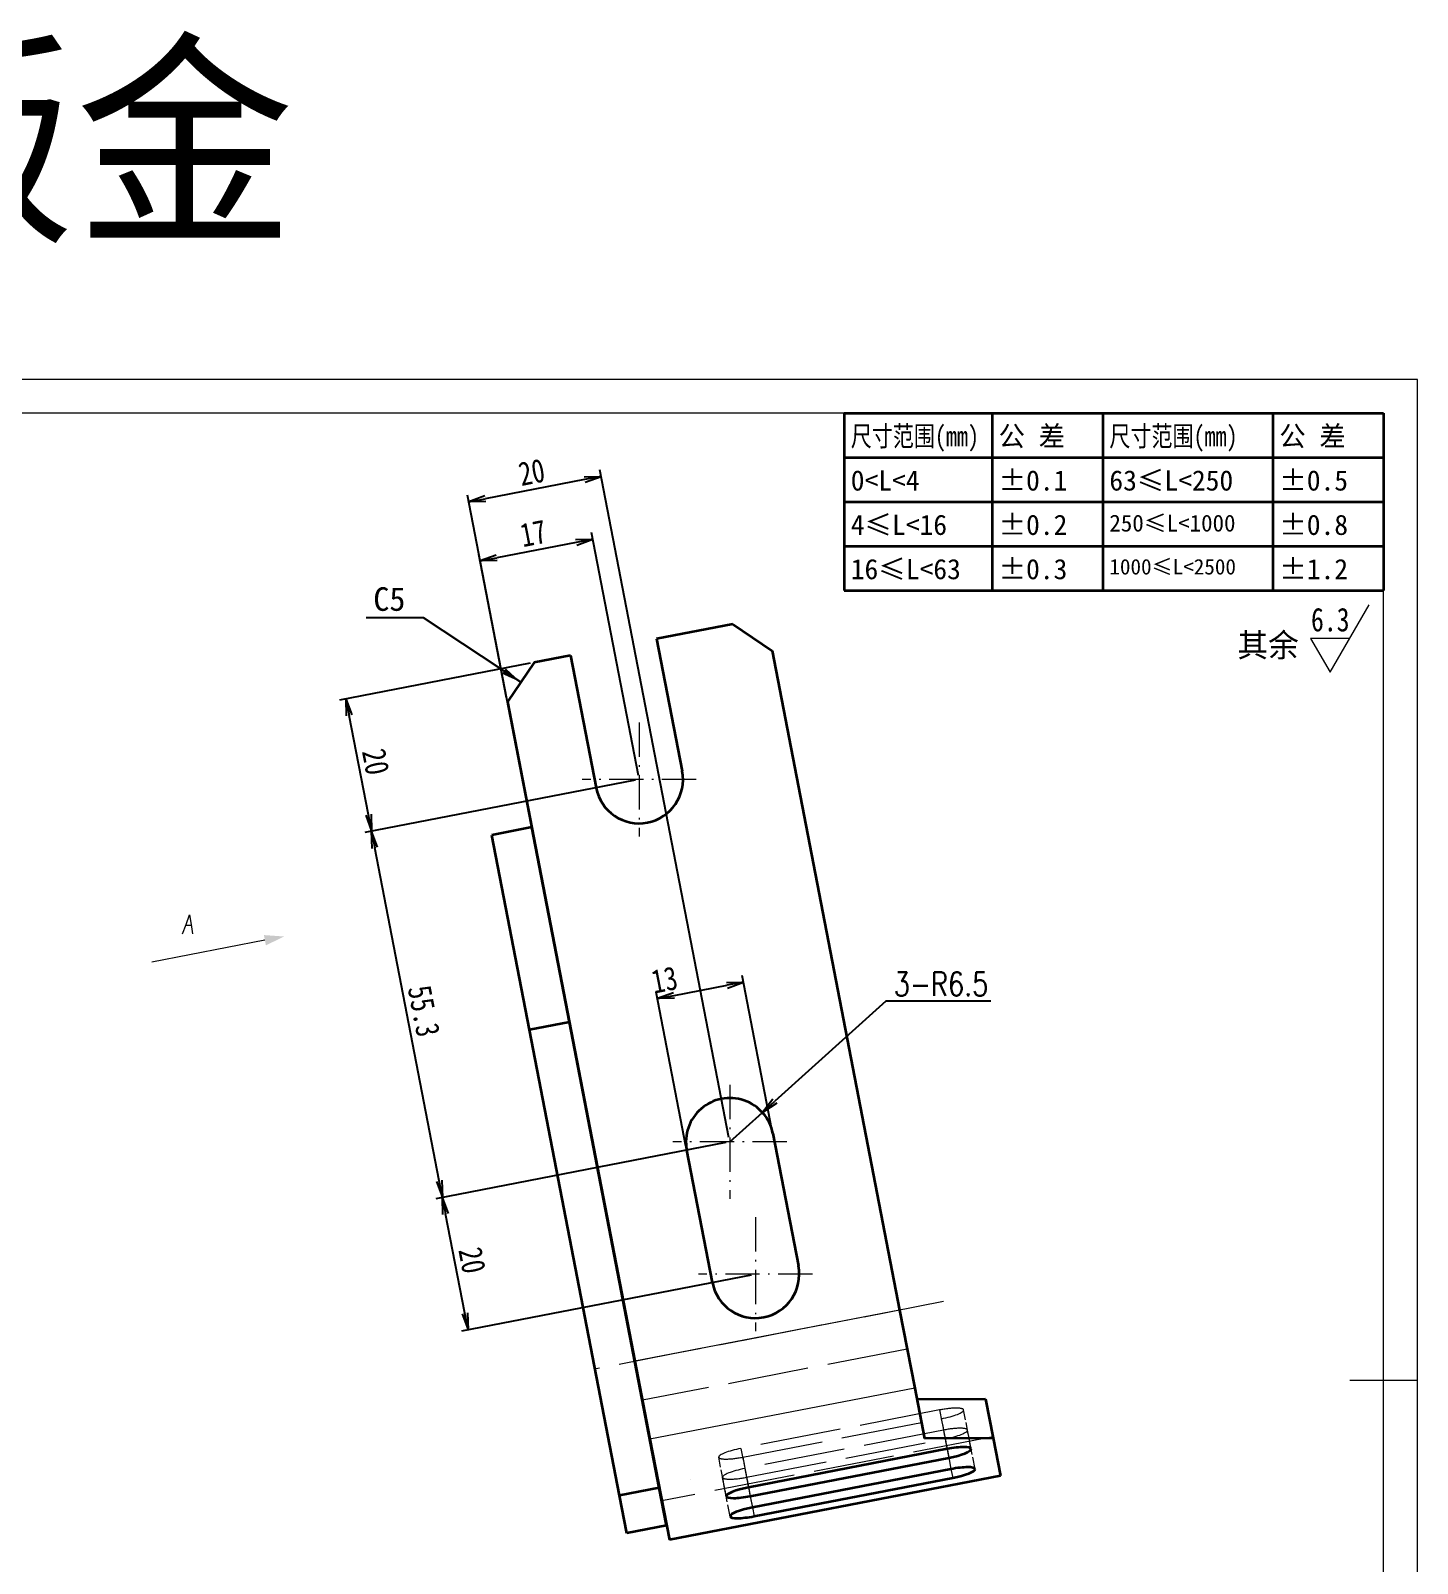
# Model space of a CAD drawing. Header units: millimetres. Extents: x -15766 to 80009, y -9701 to 15159.
# Drawn here: x 2374.6 to 2580.3, y 13375.1 to 13602.5 of the extents above; entities that cross this region are included whole.
import ezdxf
from ezdxf.enums import TextEntityAlignment as Align

# ---------------------------------------------------------------- set-up
doc = ezdxf.new("R2010")
doc.units = ezdxf.units.MM
for name, pattern in [('CENTER-HOKUTO_1', [16, 13, -1, 1, -1]), ('DASHDOT', [18.5, 12, -3, 0.5, -3]), ('DASHED', [15, 12, -3]), ('HIDDEN-HOKUTO_1', [2, 1, -1])]:
    doc.linetypes.add(name, pattern=pattern)
doc.layers.get('DEFPOINTS').update_dxf_attribs({"lineweight": 18})
for name, color, linetype, lineweight in [('AM_7', 2, 'CENTER-HOKUTO_1', 18), ('AM_HID', 1, 'HIDDEN-HOKUTO_1', 18), ('AM_VIS', 7, 'Continuous', 18), ('CDRAFT0', 7, 'Continuous', 18), ('DIM', 253, 'Continuous', 20), ('title_frame', 7, 'Continuous', 18), ('word_dim', 9, 'Continuous', 18), ('尺寸线层', 3, 'Continuous', 18), ('粗实线层', 7, 'Continuous', 35), ('粗实线层_1', 7, 'Continuous', 15)]:
    doc.layers.add(name, color=color, linetype=linetype, lineweight=lineweight)
doc.styles.add('DIM', font='', dxfattribs={"width": 0.8})
doc.styles.get('DIM').set_extended_font_data('NSimSun')
doc.dimstyles.new('1-1', dxfattribs={"dimtxt": 3.5, "dimasz": 3, "dimexe": 1, "dimexo": 0, "dimgap": 1, "dimtad": 1, "dimdsep": 46, "dimtxsty": 'DIM', "dimblk": '_CAXARROW', "dimcen": 0, "dimdle": 6, "dimclrd": 256, "dimclre": 256, "dimclrt": 3, "dimazin": 2, "dimtfac": 0.707107, "dimtmove": 0, "dimatfit": 3, "dimfxl": 0, "dimfrac": 2, "dimtolj": 1, "dimarcsym": 0})
doc.dimstyles.new('1-1$0', dxfattribs={"dimtxt": 3.5, "dimasz": 2.5, "dimexe": 1, "dimexo": 0.625, "dimgap": 0.8, "dimtad": 1, "dimdsep": 46, "dimtxsty": 'DIM', "dimblk": 'OPEN', "dimcen": 0, "dimdle": 5, "dimclrd": 256, "dimclre": 256, "dimclrt": 3, "dimazin": 3, "dimtfac": 0.5, "dimtmove": 0, "dimatfit": 3, "dimldrblk": 'OPEN', "dimfxl": 0, "dimtolj": 1, "dimarcsym": 0})
doc.dimstyles.new('1-1$4', dxfattribs={"dimtxt": 3.5, "dimasz": 2.5, "dimexe": 1, "dimexo": 0.625, "dimgap": 0.8, "dimtad": 1, "dimtih": 1, "dimtoh": 1, "dimzin": 12, "dimdsep": 46, "dimtxsty": 'DIM', "dimblk": 'OPEN', "dimcen": 0, "dimdle": 5, "dimclrd": 256, "dimclre": 256, "dimclrt": 3, "dimazin": 3, "dimtfac": 0.5, "dimtmove": 0, "dimatfit": 3, "dimldrblk": 'OPEN', "dimfxl": 0, "dimtolj": 1, "dimarcsym": 0})

# ---------------------------------------------------------------- blocks, each defined once
blk = doc.blocks.new('_OPEN')
at = {"color": 0, "linetype": 'ByBlock', "lineweight": -2}
for p, q in [((-1, 0.166667), (0, 0)), ((-1, -0.166667), (0, 0)), ((0, 0), (-1, 0))]:
    blk.add_line(p, q, dxfattribs=at)
blk = doc.blocks.new('*D783')
at = {"layer": 'DEFPOINTS', "color": 0, "transparency": 16777216}
for p in [(2449.33, 13508.74), (2421.43, 13503.35), (2464.91, 13491.38)]:
    blk.add_point(p, dxfattribs=at)
at = {"layer": 'word_dim', "linetype": 'Continuous', "lineweight": -2, "transparency": 16777216}
for p, q in [((2448.72, 13508.63), (2420.45, 13503.16)), ((2424.75, 13486.17), (2421.9, 13500.9)), ((2464.3, 13491.27), (2424.24, 13483.52))]:
    blk.add_line(p, q, dxfattribs=at)
at = {"layer": 'word_dim', "lineweight": -2, "transparency": 16777216, "xscale": 2.5, "yscale": 2.5, "zscale": 2.5}
for p, rotation in [((2421.43, 13503.35), 100.9416913643279), ((2425.23, 13483.71), 280.9416913643278)]:
    blk.add_blockref('_OPEN', p, dxfattribs=dict(at, rotation=rotation))
at = {"layer": 'word_dim', "color": 3, "transparency": 16777216, "insert": (2425.83, 13494.02), "char_height": 3.5, "attachment_point": 5, "rotation": 280.9417, "style": 'DIM'}
blk.add_mtext('\\A1;20', dxfattribs=at)
blk = doc.blocks.new('*D784')
at = {"layer": 'DEFPOINTS', "color": 0, "transparency": 16777216}
for p in [(2441.33, 13523.8), (2445.37, 13502.89), (2464.91, 13491.38)]:
    blk.add_point(p, dxfattribs=at)
at = {"layer": 'word_dim', "linetype": 'Continuous', "lineweight": -2, "transparency": 16777216}
for p, q in [((2464.79, 13492), (2457.83, 13528.01)), ((2455.56, 13526.55), (2443.78, 13524.28)), ((2445.25, 13503.5), (2441.14, 13524.78))]:
    blk.add_line(p, q, dxfattribs=at)
at = {"layer": 'word_dim', "lineweight": -2, "transparency": 16777216, "xscale": 2.5, "yscale": 2.5, "zscale": 2.5}
for p, rotation in [((2458.02, 13527.03), 10.94169136428827), ((2441.33, 13523.8), 190.9416913642882)]:
    blk.add_blockref('_OPEN', p, dxfattribs=dict(at, rotation=rotation))
at = {"layer": 'word_dim', "color": 3, "transparency": 16777216, "insert": (2449.19, 13527.92), "char_height": 3.5, "attachment_point": 5, "rotation": 10.9417, "style": 'DIM'}
blk.add_mtext('\\A1;17', dxfattribs=at)
blk = doc.blocks.new('*D785')
at = {"layer": 'DEFPOINTS', "color": 0, "transparency": 16777216}
for p in [(2464.91, 13491.38), (2425.23, 13483.71), (2478.35, 13437.65)]:
    blk.add_point(p, dxfattribs=at)
at = {"layer": 'word_dim', "linetype": 'Continuous', "lineweight": -2, "transparency": 16777216}
for p, q in [((2464.3, 13491.27), (2424.24, 13483.52)), ((2435.25, 13431.87), (2425.7, 13481.26)), ((2477.74, 13437.53), (2434.74, 13429.22))]:
    blk.add_line(p, q, dxfattribs=at)
at = {"layer": 'word_dim', "lineweight": -2, "transparency": 16777216, "xscale": 2.5, "yscale": 2.5, "zscale": 2.5}
for p, rotation in [((2425.23, 13483.71), 100.9416913643279), ((2435.72, 13429.41), 280.9416913643278)]:
    blk.add_blockref('_OPEN', p, dxfattribs=dict(at, rotation=rotation))
at = {"layer": 'word_dim', "color": 3, "transparency": 16777216, "insert": (2432.98, 13457.05), "char_height": 3.5, "attachment_point": 5, "rotation": 280.9417, "style": 'DIM'}
blk.add_mtext('\\A1;55.3', dxfattribs=at)
blk = doc.blocks.new('*D786')
at = {"layer": 'DEFPOINTS', "color": 0, "transparency": 16777216}
for p in [(2478.35, 13437.65), (2435.72, 13429.41), (2482.15, 13418.02)]:
    blk.add_point(p, dxfattribs=at)
at = {"layer": 'word_dim', "linetype": 'Continuous', "lineweight": -2, "transparency": 16777216}
for p, q in [((2477.74, 13437.53), (2434.74, 13429.22)), ((2439.05, 13412.23), (2436.2, 13426.96)), ((2481.53, 13417.9), (2438.54, 13409.59))]:
    blk.add_line(p, q, dxfattribs=at)
at = {"layer": 'word_dim', "lineweight": -2, "transparency": 16777216, "xscale": 2.5, "yscale": 2.5, "zscale": 2.5}
for p, rotation in [((2435.72, 13429.41), 100.9416913643279), ((2439.52, 13409.77), 280.9416913643278)]:
    blk.add_blockref('_OPEN', p, dxfattribs=dict(at, rotation=rotation))
at = {"layer": 'word_dim', "color": 3, "transparency": 16777216, "insert": (2440.13, 13420.08), "char_height": 3.5, "attachment_point": 5, "rotation": 280.9417, "style": 'DIM'}
blk.add_mtext('\\A1;20', dxfattribs=at)
blk = doc.blocks.new('*D787')
at = {"layer": 'DEFPOINTS', "color": 0, "transparency": 16777216}
for p in [(2483.18, 13442), (2478.35, 13437.65)]:
    blk.add_point(p, dxfattribs=at)
at = {"layer": 'word_dim', "linetype": 'Continuous', "lineweight": -2, "transparency": 16777216}
for p, q in [((2501.49, 13458.51), (2485.04, 13443.68)), ((2517.09, 13458.51), (2501.49, 13458.51)), ((2478.35, 13437.65), (2483.18, 13442))]:
    blk.add_line(p, q, dxfattribs=at)
at = {"layer": 'word_dim', "lineweight": -2, "transparency": 16777216, "xscale": 2.5, "yscale": 2.5, "zscale": 2.5, "rotation": 222.0386529367558}
blk.add_blockref('_OPEN', (2483.18, 13442), dxfattribs=at)
at = {"layer": 'word_dim', "color": 3, "transparency": 16777216, "insert": (2509.69, 13461.06), "char_height": 3.5, "attachment_point": 5, "style": 'DIM'}
blk.add_mtext('\\A1;{\\Fromans,bigfont|c134;3-R6.5}', dxfattribs=at)
blk = doc.blocks.new('_CAXARROW')
blk.add_hatch(color=0).paths.add_polyline_path([(0, 0), (-1, 0.125), (-1, -0.125)], flags=0)
blk = doc.blocks.new('*X610')
at = {"layer": 'CDRAFT0'}
for p, q in [((420, 297), (0, 297)), ((420, 0), (420, 297))]:
    blk.add_line(p, q, dxfattribs=at)
at = {"layer": '粗实线层_1'}
for p, q in [((415, 292), (25, 292)), ((415, 5), (415, 292)), ((420, 148.5), (410, 148.5))]:
    blk.add_line(p, q, dxfattribs=at)
blk = doc.blocks.new('自由公差_1')
at = {"layer": '粗实线层'}
for p, q in [((-80, 0), (0, 0)), ((-80, 0), (-80, -26.3)), ((-58.08, 0), (-58.08, -26.3)), ((-41.64, 0), (-41.64, -26.3)), ((-16.44, 0), (-16.44, -26.3)), ((0, 0), (0, -26.3)), ((-80, -6.58), (0, -6.58)), ((-80, -13.15), (0, -13.15)), ((-80, -19.73), (0, -19.73)), ((-80, -26.3), (0, -26.3))]:
    blk.add_line(p, q, dxfattribs=at)
at = {"layer": '尺寸线层', "linetype": 'Continuous', "attachment_point": 1, "line_spacing_factor": 0.9}
for s, insert, char_height, width in [('{\\W0.8;尺寸范围(mm)}', (-79.04, -1.92), 3, 22.6032), ('公 差', (-57.12, -1.92), 3, 22.6032), ('{\\W0.8;尺寸范围(mm)}', (-40.68, -1.92), 3, 22.6032), ('公 差', (-15.48, -1.92), 3, 22.6032), ('0<L<4', (-79.04, -8.49), 3, 22.6032), ('%%P0.1', (-57.12, -8.49), 3, 12.7119), ('63≤L<250', (-40.68, -8.49), 3, 22.6032), ('%%P0.5', (-15.48, -8.49), 3, 12.5771), ('4≤L<16', (-79.04, -15.07), 3, 22.6032), ('%%P0.2', (-57.12, -15.07), 3, 12.4769), ('250≤L<1000', (-40.68, -15.07), 2.5, 22.6032), ('%%P0.8', (-15.48, -15.07), 3, 13.0759), ('16≤L<63', (-79.04, -21.64), 3, 22.6032), ('%%P0.3', (-57.12, -21.64), 3, 12.7119), ('1000≤L<2500', (-40.68, -21.64), 2.3, 22.6032), ('%%P1.2', (-15.48, -21.64), 3, 12.8764)]:
    blk.add_mtext(s, dxfattribs=dict(at, insert=insert, char_height=char_height, width=width))
blk = doc.blocks.new('*D795')
at = {"layer": 'DEFPOINTS', "color": 0, "transparency": 16777216}
for p in [(2439.63, 13532.56), (2478.35, 13437.65), (2458.71, 13433.86)]:
    blk.add_point(p, dxfattribs=at)
at = {"layer": 'word_dim', "linetype": 'Continuous', "lineweight": -2, "transparency": 16777216}
for p, q in [((2478.23, 13438.27), (2459.08, 13537.33)), ((2456.82, 13535.88), (2442.09, 13533.03)), ((2458.6, 13434.47), (2439.44, 13533.54))]:
    blk.add_line(p, q, dxfattribs=at)
at = {"layer": 'word_dim', "lineweight": -2, "transparency": 16777216, "xscale": 2.5, "yscale": 2.5, "zscale": 2.5}
for p, rotation in [((2459.27, 13536.35), 10.94169136451289), ((2439.63, 13532.56), 190.941691364513)]:
    blk.add_blockref('_OPEN', p, dxfattribs=dict(at, rotation=rotation))
at = {"layer": 'word_dim', "color": 3, "transparency": 16777216, "insert": (2448.97, 13536.96), "char_height": 3.5, "attachment_point": 5, "rotation": 10.9417, "style": 'DIM'}
blk.add_mtext('\\A1;20', dxfattribs=at)
blk = doc.blocks.new('*D1201')
at = {"layer": 'DEFPOINTS', "color": 0, "transparency": 16777216}
for p in [(2480.39, 13461.35), (2484.73, 13438.89), (2471.97, 13436.42)]:
    blk.add_point(p, dxfattribs=at)
at = {"layer": 'word_dim', "linetype": 'Continuous', "lineweight": -2, "transparency": 16777216}
for p, q in [((2484.61, 13439.5), (2480.2, 13462.34)), ((2471.85, 13437.03), (2467.44, 13459.87)), ((2470.08, 13459.36), (2477.94, 13460.88))]:
    blk.add_line(p, q, dxfattribs=at)
at = {"layer": 'word_dim', "lineweight": -2, "transparency": 16777216, "xscale": 2.5, "yscale": 2.5, "zscale": 2.5}
for p, rotation in [((2480.39, 13461.35), 10.9400596589476), ((2467.63, 13458.89), 190.9400596589477)]:
    blk.add_blockref('_OPEN', p, dxfattribs=dict(at, rotation=rotation))
at = {"layer": 'word_dim', "color": 3, "transparency": 16777216, "insert": (2468.65, 13461.68), "char_height": 3.5, "attachment_point": 5, "rotation": 10.9401, "style": 'DIM'}
blk.add_mtext('\\A1;13', dxfattribs=at)

msp = doc.modelspace()

# ---------------------------------------------------------------- linework, layer by layer
at = {"layer": 'AM_7', "linetype": 'DASHDOT', "lineweight": 13, "ltscale": 0.422501}
for p, q in [((2464.90886, 13499.83493), (2464.90886, 13482.9349)), ((2478.35125, 13446.10226), (2478.35125, 13429.20224)), ((2482.14714, 13426.46579), (2482.14714, 13409.56576))]:
    msp.add_line(p, q, dxfattribs=at)
at = {"layer": 'AM_7', "linetype": 'DASHDOT', "lineweight": 13, "ltscale": 0.42251}
for p, q in [((2473.35906, 13491.38498), (2456.45867, 13491.38498)), ((2486.80144, 13437.65219), (2469.90105, 13437.65219))]:
    msp.add_line(p, q, dxfattribs=at)
at = {"layer": 'AM_7', "linetype": 'DASHDOT', "lineweight": 13, "ltscale": 0.422498}
msp.add_line((2490.59685, 13418.01571), (2473.69695, 13418.01571), dxfattribs=at)
at = {"layer": 'AM_7', "linetype": 'DASHDOT', "lineweight": 13}
msp.add_line((2510.06023, 13413.94992), (2457.75945, 13403.83993), dxfattribs=at)
at = {"layer": 'AM_HID', "linetype": 'DASHED', "lineweight": 13}
for p, q in [((2503.54656, 13412.69076), (2464.27361, 13405.09909)), ((2504.66472, 13406.90695), (2465.39177, 13399.31527)), ((2509.46502, 13397.87973), (2480.01043, 13392.186)), ((2480.26238, 13390.88156), (2509.71746, 13396.57528)), ((2517.36443, 13393.89743), (2468.27312, 13384.40792)), ((2510.04168, 13394.89816), (2480.5866, 13389.20443)), ((2480.83904, 13387.90011), (2510.29363, 13393.59384))]:
    msp.add_line(p, q, dxfattribs=at)
at = {"layer": 'AM_HID', "linetype": 'DASHED', "lineweight": 13, "ltscale": 0.147276}
for p, q in [((2509.46502, 13397.87973), (2510.58318, 13392.09579)), ((2514.14568, 13392.10788), (2513.02752, 13397.89181)), ((2480.01043, 13392.186), (2481.12859, 13386.40207))]:
    msp.add_line(p, q, dxfattribs=at)
at = {"layer": 'AM_HID', "linetype": 'DASHED', "lineweight": 13, "ltscale": 0.11406}
for p, q in [((2509.71746, 13396.57528), (2510.58318, 13392.09579)), ((2480.83904, 13387.90011), (2481.70476, 13383.42062))]:
    msp.add_line(p, q, dxfattribs=at)
at = {"layer": 'AM_HID', "linetype": 'DASHED', "lineweight": 13, "ltscale": 0.14727}
for p, q in [((2510.04168, 13394.89816), (2511.15935, 13389.11435)), ((2514.72185, 13389.12643), (2513.60418, 13394.91024))]:
    msp.add_line(p, q, dxfattribs=at)
at = {"layer": 'AM_HID', "linetype": 'DASHED', "lineweight": 13, "ltscale": 0.114062}
for p, q in [((2510.29363, 13393.59384), (2511.15984, 13389.11435)), ((2480.26238, 13390.88156), (2481.12859, 13386.40207))]:
    msp.add_line(p, q, dxfattribs=at)
at = {"layer": 'AM_HID', "linetype": 'DASHED', "lineweight": 13, "ltscale": 0.147273}
for p, q in [((2477.81804, 13385.08566), (2476.69988, 13390.86947)), ((2480.5866, 13389.20443), (2481.70476, 13383.42062)), ((2478.39422, 13382.10409), (2477.27654, 13387.88803))]:
    msp.add_line(p, q, dxfattribs=at)
at = {"layer": 'AM_HID', "linetype": 'DASHED', "lineweight": 13}
for centre, start_param, end_param in [((2509.59148, 13397.2275), 0.000000034, 1.570796361), ((2509.59148, 13397.2275), 4.712389015, 6.283185307), ((2510.16765, 13394.24606), 0.000000034, 1.570796361), ((2510.16765, 13394.24606), 4.712389015, 6.283185307), ((2480.1364, 13391.53378), 1.570796361, 3.141592654), ((2480.1364, 13391.53378), 3.141592654, 4.712389015), ((2480.71257, 13388.55233), 1.570796361, 3.141592654), ((2480.71257, 13388.55233), 3.141592654, 4.712389015)]:
    msp.add_ellipse(centre, major_axis=(3.43652, 0.66431), ratio=0.189791, start_param=start_param, end_param=end_param, dxfattribs=at)
at = {"layer": 'AM_VIS', "lineweight": 35}
for p, q in [((2478.78582, 13514.43759), (2467.4948, 13512.25509)), ((2478.78582, 13514.43759), (2484.64422, 13510.4775)), ((2467.4948, 13512.25509), (2471.2907, 13492.61862)), ((2454.73113, 13509.78781), (2449.33123, 13508.74386)), ((2454.73113, 13509.78781), (2458.52703, 13490.15133)), ((2484.64422, 13510.4775), (2503.54656, 13412.69076)), ((2449.33123, 13508.74386), (2445.37078, 13502.88583)), ((2445.37078, 13502.88583), (2464.27361, 13405.09909)), ((2448.96453, 13484.29599), (2443.07341, 13483.15731)), ((2454.55486, 13455.37667), (2448.96453, 13484.29599)), ((2448.66375, 13454.23788), (2443.07341, 13483.15731)), ((2454.55486, 13455.37667), (2448.66375, 13454.23788)), ((2467.89617, 13386.35739), (2454.55486, 13455.37667)), ((2462.00554, 13385.21859), (2448.66375, 13454.23788)), ((2484.73308, 13438.88583), (2488.52898, 13419.24936)), ((2475.76531, 13416.78207), (2471.96941, 13436.41854)), ((2503.54656, 13412.69076), (2505.78289, 13401.12301)), ((2464.27361, 13405.09909), (2466.50945, 13393.53134)), ((2505.78289, 13401.12301), (2507.22332, 13393.6694)), ((2516.28386, 13399.48776), (2506.10515, 13399.45321)), ((2516.28386, 13399.48776), (2517.40203, 13393.70382)), ((2466.50945, 13393.53134), (2469.39129, 13378.62399)), ((2517.40203, 13393.70382), (2507.22332, 13393.6694)), ((2517.40203, 13393.70382), (2518.48259, 13388.11361)), ((2510.58318, 13392.09579), (2481.12859, 13386.40207)), ((2481.38054, 13385.09762), (2510.83562, 13390.79147)), ((2511.15935, 13389.11435), (2481.70476, 13383.42062)), ((2518.48259, 13388.11361), (2469.39129, 13378.62399)), ((2481.95672, 13382.11618), (2511.41179, 13387.8099)), ((2467.89617, 13386.35739), (2462.00554, 13385.21859)), ((2463.08611, 13379.62838), (2462.00554, 13385.21859)), ((2468.97722, 13380.76706), (2467.89617, 13386.35739)), ((2468.97722, 13380.76706), (2463.08611, 13379.62838))]:
    msp.add_line(p, q, dxfattribs=at)
at = {"layer": 'AM_VIS', "lineweight": 13}
for p, q in [((2409.39696, 13467.55362), (2392.60546, 13464.30777)), ((2503.54656, 13412.69076), (2464.27361, 13405.09909)), ((2505.78289, 13401.12301), (2466.50945, 13393.53134)), ((2510.58318, 13392.09579), (2510.83562, 13390.79147)), ((2511.15984, 13389.11435), (2511.41179, 13387.8099)), ((2472.56658, 13387.56979), (2472.56707, 13387.56881)), ((2481.12859, 13386.40207), (2481.38054, 13385.09762)), ((2481.70476, 13383.42062), (2481.95672, 13382.11618))]:
    msp.add_line(p, q, dxfattribs=at)
for points in [[(2397.1831, 13468.50034), (2397.708, 13469.90036), (2398.2329, 13471.30039), (2398.44286, 13469.90036), (2398.65331, 13468.50034)], [(2397.67333, 13469.79538), (2398.44286, 13469.79538)]]:
    msp.add_lwpolyline(points, dxfattribs=at)
at = {"layer": 'AM_VIS', "lineweight": 35}
for centre, start, end in [((2464.90886, 13491.38498), 190.940606, 10.9406), ((2478.35125, 13437.65219), 10.9406, 190.940606), ((2482.14714, 13418.01571), 190.940606, 10.9406)]:
    msp.add_arc(centre, 6.5, start, end, dxfattribs=at)
for centre, start_param, end_param in [((2510.70916, 13391.44357), 0.000000034, 1.570796361), ((2510.70916, 13391.44357), 4.712389015, 6.283185307), ((2511.28582, 13388.46212), 0.000000034, 1.570796361), ((2511.28582, 13388.46212), 4.712389015, 6.283185307), ((2481.25457, 13385.74984), 1.570796361, 3.141592654), ((2481.25457, 13385.74984), 3.141592654, 4.712389015), ((2481.83074, 13382.7684), 1.570796361, 3.141592654), ((2481.83074, 13382.7684), 3.141592654, 4.712389015)]:
    msp.add_ellipse(centre, major_axis=(3.43652, 0.66431), ratio=0.189791, start_param=start_param, end_param=end_param, dxfattribs=at)
at = {"layer": 'AM_VIS', "lineweight": 13}
msp.add_solid([(2409.54442, 13466.79129), (2412.24218, 13468.10361), (2409.2495, 13468.31595)], dxfattribs=at)
at = {"layer": 'DIM'}
for p, q in [((2567.38841, 13507.30629), (2573.16191, 13517.30629)), ((2570.27516, 13512.30629), (2564.50166, 13512.30629)), ((2564.50166, 13512.30629), (2567.38841, 13507.30629))]:
    msp.add_line(p, q, dxfattribs=at)

# ---------------------------------------------------------------- block references
at = {"layer": 'title_frame'}
for name, p in [('*X610', (2160.33329, 13253.73384)), ('自由公差_1', (2575.33329, 13545.73384))]:
    msp.add_blockref(name, p, dxfattribs=at)

# ---------------------------------------------------------------- texts
at = {"layer": 'DIM', "color": 2, "style": 'DIM', "width": 0.8}
msp.add_attdef('6.3', text='0.0', height=3.5, dxfattribs=at).set_placement((2570.27516, 13512.30629), align=Align.BOTTOM_RIGHT)
at = {"layer": 'word_dim', "color": 3, "insert": (2348.78344, 13598.50018), "char_height": 25, "width": 116.6634772, "attachment_point": 1}
msp.add_mtext('钣金', dxfattribs=at)
at = {"layer": 'word_dim', "color": 3, "insert": (2430.237, 13516.34538), "char_height": 3.5, "attachment_point": 9}
msp.add_mtext('\\A1;C5', dxfattribs=at)
at = {"layer": 'word_dim', "linetype": 'Continuous', "insert": (2553.64844, 13513.07215), "char_height": 3.5, "width": 10.860604, "attachment_point": 1}
msp.add_mtext('{\\C3;其余}', dxfattribs=at)

# ---------------------------------------------------------------- dimensions: what is measured, and where the dimension line sits
at = {"layer": 'word_dim'}
dim = msp.add_aligned_dim(p1=(2478.35125, 13437.65219), p2=(2458.71477, 13433.85598), distance=-100.52849, dimstyle='1-1$0', dxfattribs=at)
dim.commit()
dim.dimension.update_dxf_attribs({"geometry": '*D795', "text_midpoint": (2448.96769, 13536.9587)})
for base, p1, p2, angle, picture, middle in [((2441.32746, 13523.80049), (2464.90886, 13491.38491), (2445.37078, 13502.88583), 10.9416914, '*D784', (2449.18888, 13527.91751)), ((2421.42977, 13503.34983), (2464.90886, 13491.38498), (2449.33123, 13508.74386), 100.9416914, '*D783', (2425.83152, 13494.01558)), ((2435.72389, 13429.41128), (2482.14714, 13418.01571), (2478.35125, 13437.65219), 100.9416914, '*D786', (2440.12564, 13420.07709))]:
    dim = msp.add_linear_dim(base=base, p1=p1, p2=p2, angle=angle, dimstyle='1-1$0', dxfattribs=at)
    dim.commit()
    dim.dimension.update_dxf_attribs({"geometry": picture, "text_midpoint": middle})
dim = msp.add_linear_dim(base=(2425.226, 13483.71325), p1=(2478.35125, 13437.65219), p2=(2464.90886, 13491.38491), angle=100.9416914, dimstyle='1-1$0', override={"dimdec": 1}, dxfattribs=at)
dim.commit()
dim.dimension.update_dxf_attribs({"geometry": '*D785', "text_midpoint": (2432.97859, 13457.04628)})
at = {"layer": 'word_dim', "color": 3}
dim = msp.add_linear_dim(base=(2480.39013, 13461.35395), p1=(2471.96943, 13436.41843), p2=(2484.73311, 13438.88583), angle=10.9400597, dimstyle='1-1$0', dxfattribs=at)
dim.commit()
dim.dimension.update_dxf_attribs({"geometry": '*D1201', "text_midpoint": (2469.129, 13459.17723), "dimtype": 160})
at = {"layer": 'word_dim'}
dim = msp.add_radius_dim(center=(2478.35125, 13437.65219), mpoint=(2483.17875, 13442.00479), text='{\\Fromans,bigfont|c134;3-<>}', dimstyle='1-1$4', dxfattribs=at)
dim.commit()
dim.dimension.update_dxf_attribs({"geometry": '*D787', "text_midpoint": (2509.68979, 13458.51451), "dimtype": 164})

# ---------------------------------------------------------------- leaders
at = {"layer": 'word_dim', "annotation_type": 0, "has_hookline": 1, "hookline_direction": 1, "text_width": 5.83333}
msp.add_leader([(2447.351, 13505.81485), (2432.93164, 13515.34538), (2431.237, 13515.34538)], dimstyle='1-1', override={"dimgap": 1, "dimtad": 1}, dxfattribs=at)

doc.saveas('drawing.dxf')
